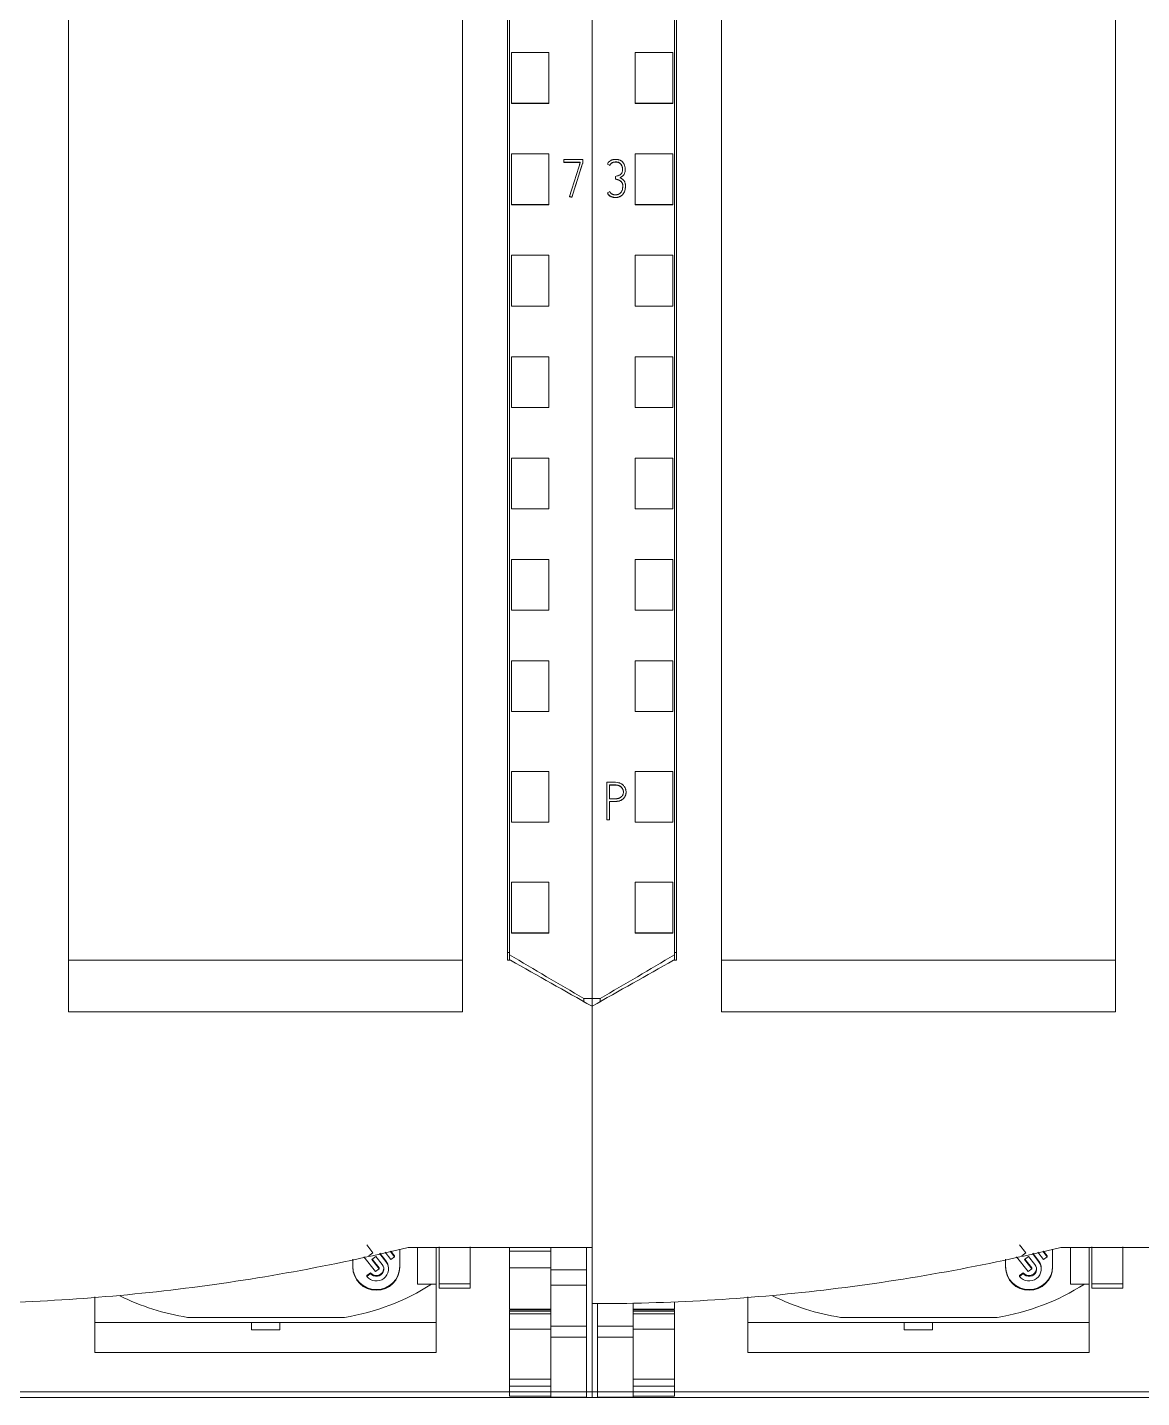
# Model space of a CAD drawing. Header units: millimetres. Extents: x 4137 to 6698, y 1400 to 3585.
# Drawn here: x 5359.7 to 5419.1, y 2940.8 to 3013.8 of the extents above; entities that cross this region are included whole.
import ezdxf

# ---------------------------------------------------------------- set-up
doc = ezdxf.new("R2010")
doc.units = ezdxf.units.MM
doc.layers.add('000-PI-Oprema', color=30, linetype='Continuous', lineweight=5)
doc.layers.add('004-PI-DIN Šina', color=3, linetype='Continuous')

msp = doc.modelspace()

# ---------------------------------------------------------------- linework, layer by layer
at = {"layer": '000-PI-Oprema', "color": 0, "linetype": 'ByBlock', "lineweight": 0}
for p, q in [((5389.848, 3075.465), (5389.848, 2962.047)), ((5389.848, 3075.465), (5389.848, 2962.047)), ((5385.448, 2964.37), (5385.448, 3073.185)), ((5394.248, 3073.185), (5394.248, 2964.37)), ((5385.548, 3009.751), (5385.548, 3012.452)), ((5385.548, 3012.452), (5387.548, 3012.452)), ((5387.548, 3009.751), (5387.548, 3012.452)), ((5392.148, 3009.751), (5392.148, 3012.452)), ((5394.148, 3012.452), (5392.148, 3012.452)), ((5394.148, 3009.751), (5394.148, 3012.452)), ((5385.548, 3009.751), (5387.548, 3009.751)), ((5385.548, 3009.734), (5385.548, 3009.751)), ((5385.548, 3009.734), (5387.548, 3009.734)), ((5387.548, 3009.734), (5387.548, 3009.751)), ((5392.148, 3009.734), (5392.148, 3009.751)), ((5394.148, 3009.751), (5392.148, 3009.751)), ((5394.148, 3009.734), (5392.148, 3009.734)), ((5394.148, 3009.734), (5394.148, 3009.751)), ((5385.548, 3004.349), (5385.548, 3007.05)), ((5385.548, 3007.05), (5387.548, 3007.05)), ((5387.548, 3004.349), (5387.548, 3007.05)), ((5392.148, 3004.349), (5392.148, 3007.05)), ((5394.148, 3007.05), (5392.148, 3007.05)), ((5394.148, 3004.349), (5394.148, 3007.05)), ((5388.351, 3006.607), (5388.351, 3006.748)), ((5388.351, 3006.748), (5389.35, 3006.748)), ((5388.351, 3006.607), (5388.351, 3006.6)), ((5389.211, 3006.607), (5388.351, 3006.607)), ((5388.351, 3006.6), (5389.211, 3006.6)), ((5389.211, 3006.568), (5389.211, 3006.607)), ((5389.35, 3006.748), (5389.35, 3006.546)), ((5389.35, 3006.546), (5389.35, 3006.539)), ((5391.615, 3006.194), (5391.615, 3006.2)), ((5391.094, 3005.847), (5391.094, 3005.841)), ((5391.102, 3005.709), (5391.102, 3005.703)), ((5391.632, 3005.341), (5391.632, 3005.347)), ((5388.648, 3004.783), (5388.648, 3004.777)), ((5388.781, 3004.739), (5388.781, 3004.733)), ((5385.548, 3004.334), (5385.548, 3004.349)), ((5385.548, 3004.349), (5387.548, 3004.349)), ((5385.548, 3004.334), (5387.548, 3004.334)), ((5387.548, 3004.334), (5387.548, 3004.349)), ((5392.148, 3004.334), (5392.148, 3004.349)), ((5394.148, 3004.349), (5392.148, 3004.349)), ((5394.148, 3004.334), (5392.148, 3004.334)), ((5394.148, 3004.334), (5394.148, 3004.349)), ((5385.548, 2998.947), (5385.548, 3001.649)), ((5385.548, 3001.649), (5387.548, 3001.649)), ((5387.548, 2998.947), (5387.548, 3001.649)), ((5392.148, 2998.947), (5392.148, 3001.649)), ((5394.148, 3001.649), (5392.148, 3001.649)), ((5394.148, 2998.947), (5394.148, 3001.649)), ((5385.548, 2998.934), (5385.548, 2998.947)), ((5385.548, 2998.947), (5387.548, 2998.947)), ((5385.548, 2998.934), (5387.548, 2998.934)), ((5387.548, 2998.934), (5387.548, 2998.947)), ((5392.148, 2998.934), (5392.148, 2998.947)), ((5394.148, 2998.947), (5392.148, 2998.947)), ((5394.148, 2998.934), (5392.148, 2998.934)), ((5394.148, 2998.934), (5394.148, 2998.947)), ((5385.548, 2993.546), (5385.548, 2996.247)), ((5385.548, 2996.247), (5387.548, 2996.247)), ((5387.548, 2993.546), (5387.548, 2996.247)), ((5392.148, 2993.546), (5392.148, 2996.247)), ((5394.148, 2996.247), (5392.148, 2996.247)), ((5394.148, 2993.546), (5394.148, 2996.247)), ((5385.548, 2993.534), (5385.548, 2993.546)), ((5385.548, 2993.546), (5387.548, 2993.546)), ((5385.548, 2993.534), (5387.548, 2993.534)), ((5387.548, 2993.534), (5387.548, 2993.546)), ((5392.148, 2993.534), (5392.148, 2993.546)), ((5394.148, 2993.546), (5392.148, 2993.546)), ((5394.148, 2993.534), (5392.148, 2993.534)), ((5394.148, 2993.534), (5394.148, 2993.546)), ((5385.548, 2988.144), (5385.548, 2990.845)), ((5385.548, 2990.845), (5387.548, 2990.845)), ((5387.548, 2988.144), (5387.548, 2990.845)), ((5392.148, 2988.144), (5392.148, 2990.845)), ((5394.148, 2990.845), (5392.148, 2990.845)), ((5394.148, 2988.144), (5394.148, 2990.845)), ((5385.548, 2988.135), (5385.548, 2988.144)), ((5385.548, 2988.144), (5387.548, 2988.144)), ((5385.548, 2988.135), (5387.548, 2988.135)), ((5387.548, 2988.135), (5387.548, 2988.144)), ((5392.148, 2988.135), (5392.148, 2988.144)), ((5394.148, 2988.144), (5392.148, 2988.144)), ((5394.148, 2988.135), (5392.148, 2988.135)), ((5394.148, 2988.135), (5394.148, 2988.144)), ((5385.548, 2982.743), (5385.548, 2985.444)), ((5385.548, 2985.444), (5387.548, 2985.444)), ((5387.548, 2982.743), (5387.548, 2985.444)), ((5392.148, 2982.743), (5392.148, 2985.444)), ((5394.148, 2985.444), (5392.148, 2985.444)), ((5394.148, 2982.743), (5394.148, 2985.444)), ((5385.548, 2982.735), (5385.548, 2982.743)), ((5385.548, 2982.743), (5387.548, 2982.743)), ((5385.548, 2982.735), (5387.548, 2982.735)), ((5387.548, 2982.735), (5387.548, 2982.743)), ((5392.148, 2982.735), (5392.148, 2982.743)), ((5394.148, 2982.743), (5392.148, 2982.743)), ((5394.148, 2982.735), (5392.148, 2982.735)), ((5394.148, 2982.735), (5394.148, 2982.743)), ((5385.548, 2977.341), (5385.548, 2980.042)), ((5385.548, 2980.042), (5387.548, 2980.042)), ((5387.548, 2977.341), (5387.548, 2980.042)), ((5392.148, 2977.341), (5392.148, 2980.042)), ((5394.148, 2980.042), (5392.148, 2980.042)), ((5394.148, 2977.341), (5394.148, 2980.042)), ((5385.548, 2977.341), (5387.548, 2977.341)), ((5385.548, 2977.335), (5385.548, 2977.341)), ((5385.548, 2977.335), (5387.548, 2977.335)), ((5387.548, 2977.335), (5387.548, 2977.341)), ((5394.148, 2977.341), (5392.148, 2977.341)), ((5392.148, 2977.335), (5392.148, 2977.341)), ((5394.148, 2977.335), (5392.148, 2977.335)), ((5394.148, 2977.335), (5394.148, 2977.341)), ((5385.548, 2971.439), (5385.548, 2974.14)), ((5385.548, 2974.14), (5387.548, 2974.14)), ((5387.548, 2971.439), (5387.548, 2974.14)), ((5392.148, 2971.439), (5392.148, 2974.14)), ((5394.148, 2974.14), (5392.148, 2974.14)), ((5394.148, 2971.439), (5394.148, 2974.14)), ((5390.637, 2973.566), (5390.637, 2971.565)), ((5390.779, 2972.689), (5390.779, 2973.425)), ((5390.779, 2971.565), (5390.779, 2972.547)), ((5391.664, 2973.038), (5391.664, 2973.044)), ((5385.548, 2971.439), (5387.548, 2971.439)), ((5385.548, 2971.435), (5385.548, 2971.439)), ((5385.548, 2971.435), (5387.548, 2971.435)), ((5387.548, 2971.435), (5387.548, 2971.439)), ((5390.637, 2971.565), (5390.779, 2971.565)), ((5392.148, 2971.435), (5392.148, 2971.439)), ((5394.148, 2971.439), (5392.148, 2971.439)), ((5394.148, 2971.435), (5392.148, 2971.435)), ((5394.148, 2971.435), (5394.148, 2971.439)), ((5385.548, 2965.538), (5385.548, 2968.238)), ((5385.548, 2968.238), (5387.548, 2968.238)), ((5387.548, 2965.538), (5387.548, 2968.238)), ((5392.148, 2965.538), (5392.148, 2968.238)), ((5394.148, 2968.238), (5392.148, 2968.238)), ((5394.148, 2965.538), (5394.148, 2968.238)), ((5385.548, 2965.538), (5387.548, 2965.538)), ((5385.548, 2965.535), (5385.548, 2965.538)), ((5385.548, 2965.535), (5387.548, 2965.535)), ((5387.548, 2965.535), (5387.548, 2965.538)), ((5392.148, 2965.535), (5392.148, 2965.538)), ((5394.148, 2965.538), (5392.148, 2965.538)), ((5394.148, 2965.535), (5392.148, 2965.535)), ((5394.148, 2965.535), (5394.148, 2965.538)), ((5385.348, 2964.499), (5385.448, 2964.499)), ((5394.348, 2964.499), (5394.248, 2964.499)), ((5382.948, 2964.081), (5361.948, 2964.081)), ((5385.348, 2964.084), (5385.498, 2964.084)), ((5385.448, 2964.084), (5385.448, 2964.37)), ((5394.198, 2964.084), (5394.348, 2964.084)), ((5394.248, 2964.37), (5394.248, 2964.084)), ((5417.748, 2964.081), (5396.748, 2964.081)), ((5389.408, 2962.047), (5389.408, 2961.844)), ((5389.848, 2962.047), (5389.408, 2962.047)), ((5389.848, 2962.047), (5389.848, 2961.671)), ((5389.848, 2962.047), (5389.848, 2961.677)), ((5390.288, 2962.047), (5389.848, 2962.047)), ((5390.288, 2961.844), (5390.288, 2962.047)), ((5382.948, 2961.334), (5361.948, 2961.334)), ((5417.748, 2961.334), (5396.748, 2961.334)), ((5377.836, 2948.925), (5378.172, 2948.499)), ((5378.172, 2948.499), (5377.956, 2948.331)), ((5378.859, 2948.03), (5378.523, 2948.456)), ((5378.859, 2948.069), (5378.542, 2948.471)), ((5378.818, 2948.524), (5379.124, 2948.135)), ((5379.321, 2948.288), (5379.089, 2948.581)), ((5379.321, 2948.327), (5379.116, 2948.587)), ((5379.598, 2947.734), (5379.598, 2948.689)), ((5380.048, 2948.785), (5389.848, 2948.785)), ((5380.548, 2948.785), (5380.548, 2946.825)), ((5381.548, 2946.825), (5381.548, 2948.785)), ((5385.448, 2948.585), (5385.448, 2948.785)), ((5385.448, 2947.686), (5385.448, 2948.585)), ((5385.448, 2948.585), (5387.648, 2948.585)), ((5387.648, 2947.583), (5387.648, 2948.785)), ((5389.548, 2947.583), (5389.548, 2948.785)), ((5389.848, 2948.704), (5389.848, 2940.785)), ((5412.636, 2948.925), (5412.972, 2948.499)), ((5412.972, 2948.499), (5412.756, 2948.331)), ((5413.659, 2948.03), (5413.323, 2948.456)), ((5413.659, 2948.069), (5413.342, 2948.471)), ((5413.618, 2948.524), (5413.924, 2948.135)), ((5414.121, 2948.288), (5413.889, 2948.581)), ((5414.121, 2948.327), (5413.916, 2948.587)), ((5414.398, 2947.734), (5414.398, 2948.689)), ((5414.848, 2948.785), (5424.648, 2948.785)), ((5415.348, 2948.785), (5415.348, 2946.825)), ((5416.348, 2946.825), (5416.348, 2948.785)), ((5377.098, 2948.159), (5377.098, 2947.734)), ((5377.678, 2948.282), (5378.298, 2947.495)), ((5378.11, 2948.136), (5378.326, 2948.303)), ((5378.495, 2947.648), (5378.11, 2948.136)), ((5378.495, 2947.687), (5378.129, 2948.151)), ((5378.298, 2947.495), (5378.495, 2947.648)), ((5378.326, 2948.303), (5378.662, 2947.877)), ((5378.495, 2947.687), (5378.495, 2947.648)), ((5378.859, 2948.069), (5378.859, 2948.03)), ((5378.997, 2947.634), (5378.997, 2947.673)), ((5379.124, 2948.135), (5379.321, 2948.288)), ((5379.321, 2948.327), (5379.321, 2948.288)), ((5385.448, 2945.486), (5385.448, 2947.686)), ((5385.448, 2947.686), (5387.648, 2947.686)), ((5411.898, 2948.159), (5411.898, 2947.734)), ((5412.478, 2948.282), (5413.098, 2947.495)), ((5412.91, 2948.136), (5413.126, 2948.303)), ((5413.295, 2947.648), (5412.91, 2948.136)), ((5413.295, 2947.687), (5412.929, 2948.151)), ((5413.098, 2947.495), (5413.295, 2947.648)), ((5413.126, 2948.303), (5413.462, 2947.877)), ((5413.295, 2947.687), (5413.295, 2947.648)), ((5413.659, 2948.069), (5413.659, 2948.03)), ((5413.797, 2947.634), (5413.797, 2947.673)), ((5413.924, 2948.135), (5414.121, 2948.288)), ((5414.121, 2948.327), (5414.121, 2948.288)), ((5378.033, 2947.429), (5377.836, 2947.277)), ((5378.033, 2947.39), (5377.836, 2947.237)), ((5377.836, 2947.277), (5377.836, 2947.237)), ((5378.033, 2947.429), (5378.033, 2947.39)), ((5387.648, 2946.767), (5387.648, 2947.583)), ((5387.648, 2947.583), (5389.548, 2947.583)), ((5389.548, 2946.767), (5389.548, 2947.583)), ((5412.833, 2947.429), (5412.636, 2947.277)), ((5412.833, 2947.39), (5412.636, 2947.237)), ((5412.636, 2947.277), (5412.636, 2947.237)), ((5412.833, 2947.429), (5412.833, 2947.39)), ((5380.548, 2946.825), (5380.548, 2946.824)), ((5380.548, 2946.825), (5381.548, 2946.825)), ((5380.548, 2946.824), (5381.296, 2946.824)), ((5381.296, 2946.824), (5381.548, 2946.824)), ((5381.548, 2946.824), (5381.548, 2946.825)), ((5381.548, 2944.785), (5381.548, 2946.824)), ((5381.698, 2946.618), (5381.698, 2946.835)), ((5381.698, 2946.835), (5383.348, 2946.835)), ((5381.698, 2946.618), (5383.348, 2946.618)), ((5383.348, 2946.618), (5383.348, 2946.835)), ((5387.648, 2946.767), (5387.648, 2944.58)), ((5387.648, 2946.767), (5389.548, 2946.767)), ((5389.548, 2946.767), (5389.548, 2944.58)), ((5415.348, 2946.825), (5415.348, 2946.824)), ((5415.348, 2946.825), (5416.348, 2946.825)), ((5415.348, 2946.824), (5416.096, 2946.824)), ((5416.096, 2946.824), (5416.348, 2946.824)), ((5416.348, 2946.824), (5416.348, 2946.825)), ((5416.348, 2944.785), (5416.348, 2946.824)), ((5416.498, 2946.618), (5416.498, 2946.835)), ((5416.498, 2946.835), (5418.148, 2946.835)), ((5416.498, 2946.618), (5418.148, 2946.618)), ((5418.148, 2946.618), (5418.148, 2946.835)), ((5363.348, 2944.785), (5363.348, 2946.149)), ((5385.448, 2945.486), (5387.648, 2945.486)), ((5385.448, 2945.449), (5385.448, 2945.456)), ((5387.648, 2945.456), (5385.448, 2945.456)), ((5385.448, 2945.385), (5385.448, 2945.449)), ((5385.448, 2945.449), (5387.648, 2945.449)), ((5390.149, 2945.785), (5389.848, 2945.785)), ((5389.848, 2945.703), (5389.848, 2940.785)), ((5390.148, 2945.773), (5390.148, 2944.58)), ((5392.048, 2945.834), (5392.048, 2944.58)), ((5392.048, 2945.486), (5394.248, 2945.486)), ((5394.248, 2945.456), (5392.048, 2945.456)), ((5394.248, 2945.449), (5392.048, 2945.449)), ((5394.248, 2945.486), (5394.248, 2945.851)), ((5394.248, 2945.449), (5394.248, 2945.456)), ((5394.248, 2945.385), (5394.248, 2945.449)), ((5398.148, 2944.785), (5398.148, 2946.149)), ((5363.348, 2943.185), (5363.348, 2944.785)), ((5363.348, 2944.785), (5381.548, 2944.785)), ((5368.292, 2945.052), (5376.647, 2945.052)), ((5371.698, 2944.785), (5371.698, 2944.381)), ((5373.198, 2944.785), (5373.198, 2944.381)), ((5381.548, 2943.185), (5381.548, 2944.785)), ((5385.448, 2945.385), (5385.448, 2945.248)), ((5385.448, 2945.385), (5387.648, 2945.385)), ((5385.448, 2945.248), (5385.448, 2944.423)), ((5385.448, 2945.248), (5387.648, 2945.248)), ((5394.248, 2945.385), (5392.048, 2945.385)), ((5394.248, 2945.248), (5392.048, 2945.248)), ((5394.248, 2945.385), (5394.248, 2945.248)), ((5394.248, 2945.248), (5394.248, 2944.423)), ((5398.148, 2943.185), (5398.148, 2944.785)), ((5398.148, 2944.785), (5416.348, 2944.785)), ((5403.092, 2945.052), (5411.447, 2945.052)), ((5406.498, 2944.785), (5406.498, 2944.381)), ((5407.998, 2944.785), (5407.998, 2944.381)), ((5416.348, 2943.185), (5416.348, 2944.785)), ((5371.698, 2944.381), (5373.198, 2944.381)), ((5385.448, 2944.423), (5385.448, 2941.758)), ((5385.448, 2944.423), (5387.648, 2944.423)), ((5387.648, 2943.993), (5387.648, 2944.58)), ((5387.648, 2944.58), (5389.548, 2944.58)), ((5387.648, 2943.993), (5389.548, 2943.993)), ((5389.548, 2943.993), (5389.548, 2944.58)), ((5390.148, 2943.993), (5390.148, 2944.58)), ((5392.048, 2944.58), (5390.148, 2944.58)), ((5392.048, 2943.993), (5390.148, 2943.993)), ((5392.048, 2943.993), (5392.048, 2944.58)), ((5394.248, 2944.423), (5392.048, 2944.423)), ((5394.248, 2944.423), (5394.248, 2941.758)), ((5406.498, 2944.381), (5407.998, 2944.381)), ((5363.348, 2943.185), (5381.548, 2943.185)), ((5398.148, 2943.185), (5416.348, 2943.185)), ((5385.448, 2941.758), (5385.448, 2941.391)), ((5385.448, 2941.758), (5387.648, 2941.758)), ((5385.448, 2941.391), (5385.448, 2940.861)), ((5385.448, 2941.391), (5387.648, 2941.391)), ((5387.648, 2941.391), (5387.648, 2940.861)), ((5394.248, 2941.758), (5392.048, 2941.758)), ((5392.048, 2941.391), (5392.048, 2940.861)), ((5394.248, 2941.391), (5392.048, 2941.391)), ((5394.248, 2941.758), (5394.248, 2941.391)), ((5394.248, 2941.391), (5394.248, 2940.861)), ((5388.248, 2940.785), (5356.989, 2940.785)), ((5385.448, 2940.86), (5385.448, 2940.861)), ((5385.448, 2940.861), (5387.648, 2940.861)), ((5385.448, 2940.86), (5387.648, 2940.86)), ((5387.648, 2940.797), (5389.548, 2940.797)), ((5387.648, 2940.796), (5389.548, 2940.796)), ((5389.848, 2940.785), (5388.248, 2940.785)), ((5391.789, 2940.785), (5389.848, 2940.785)), ((5392.048, 2940.797), (5390.148, 2940.797)), ((5390.148, 2940.796), (5392.048, 2940.796)), ((5423.048, 2940.785), (5391.789, 2940.785)), ((5394.248, 2940.861), (5392.048, 2940.861)), ((5392.048, 2940.86), (5394.248, 2940.86)), ((5394.248, 2940.86), (5394.248, 2940.861))]:
    msp.add_line(p, q, dxfattribs=at)
at = {"layer": '000-PI-Oprema', "color": 0, "linetype": 'ByBlock', "lineweight": 0, "ltscale": 0.25}
for p, q in [((5390.669, 3006.512), (5390.797, 3006.442)), ((5390.669, 3004.986), (5390.797, 3005.044))]:
    msp.add_line(p, q, dxfattribs=at)
at = {"layer": '000-PI-Oprema', "color": 7, "linetype": 'Continuous', "lineweight": 13}
for centre, major_axis, ratio, start_param, end_param in [((5392.883, 2955.573), (314.603, 1002.18), 0.017762, 1.525489, 1.527294), ((5392.881, 2955.637), (314.393, 1001.508), 0.017752, 1.525522, 1.527328)]:
    msp.add_ellipse(centre, major_axis=major_axis, ratio=ratio, start_param=start_param, end_param=end_param, dxfattribs=at)
at = {"layer": '000-PI-Oprema', "color": 0, "linetype": 'ByBlock', "lineweight": 0}
for centre, major_axis, start_param, end_param in [((5378.348, 2947.773), (1.25, 0), 3.141593, 6.283185), ((5378.348, 2947.734), (1.25, 0), 3.141593, 6.283185), ((5378.348, 2947.634), (0.649, 0), 3.804818, 6.94641), ((5378.348, 2947.634), (-0.399, 0), 0.663225, 3.804818), ((5378.348, 2947.673), (-0.399, 0), 0.663225, 3.092069), ((5378.348, 2947.673), (0.649, 0), 6.283142, 6.94641), ((5413.148, 2947.773), (1.25, 0), 3.141593, 6.283185), ((5413.148, 2947.734), (1.25, 0), 3.141593, 6.283185), ((5413.148, 2947.634), (0.649, 0), 3.804818, 6.94641), ((5413.148, 2947.634), (-0.399, 0), 0.663225, 3.804818), ((5413.148, 2947.673), (-0.399, 0), 0.663225, 3.092069), ((5413.148, 2947.673), (0.649, 0), 6.283142, 6.94641), ((5370.114, 2956.789), (11.977, 0), 4.241192, 4.559632), ((5374.71, 2956.929), (12.135, 0), 4.872685, 5.28613), ((5404.914, 2956.789), (11.977, 0), 4.241192, 4.559632), ((5409.51, 2956.929), (12.135, 0), 4.872685, 5.28613)]:
    msp.add_ellipse(centre, major_axis=major_axis, ratio=0.991445, start_param=start_param, end_param=end_param, dxfattribs=at)
for points, knots in [([(5385.348, 2964.084), (5385.348, 2967.425), (5385.348, 2975.39), (5385.348, 2988.029), (5385.348, 3003.516), (5385.348, 3017.81), (5385.348, 3032.02), (5385.348, 3046.587), (5385.348, 3060.757), (5385.348, 3070.326), (5385.348, 3073.37)], [0, 0, 0, 0, 0.091483, 0.21812, 0.346206, 0.515858, 0.610111, 0.736264, 0.916066, 1, 1, 1, 1]), ([(5394.348, 3073.37), (5394.348, 3070.326), (5394.348, 3060.757), (5394.348, 3046.587), (5394.348, 3032.02), (5394.348, 3017.81), (5394.348, 3003.516), (5394.348, 2988.029), (5394.348, 2975.39), (5394.348, 2967.425), (5394.348, 2964.084)], [0, 0, 0, 0, 0.083934, 0.263736, 0.389889, 0.484142, 0.653794, 0.78188, 0.908517, 1, 1, 1, 1]), ([(5361.948, 3070.305), (5361.948, 3068.282), (5361.948, 3059.733), (5361.948, 3046.587), (5361.948, 3032.02), (5361.948, 3017.81), (5361.948, 3003.516), (5361.948, 2988.029), (5361.948, 2975.271), (5361.948, 2966.39), (5361.948, 2962.132), (5361.948, 2961.334)], [0, 0, 0, 0, 0.055935, 0.236292, 0.362833, 0.457376, 0.627551, 0.756032, 0.883059, 0.978086, 1, 1, 1, 1]), ([(5382.948, 3070.305), (5382.948, 3068.282), (5382.948, 3059.733), (5382.948, 3046.587), (5382.948, 3032.02), (5382.948, 3017.81), (5382.948, 3003.516), (5382.948, 2988.029), (5382.948, 2975.271), (5382.948, 2966.39), (5382.948, 2962.132), (5382.948, 2961.334)], [0, 0, 0, 0, 0.055935, 0.236292, 0.362833, 0.457376, 0.627551, 0.756032, 0.883059, 0.978086, 1, 1, 1, 1]), ([(5396.748, 3070.305), (5396.748, 3068.282), (5396.748, 3059.733), (5396.748, 3046.587), (5396.748, 3032.02), (5396.748, 3017.81), (5396.748, 3003.516), (5396.748, 2988.029), (5396.748, 2975.271), (5396.748, 2966.39), (5396.748, 2962.132), (5396.748, 2961.334)], [0, 0, 0, 0, 0.055935, 0.236292, 0.362833, 0.457376, 0.627551, 0.756032, 0.883059, 0.978086, 1, 1, 1, 1]), ([(5417.748, 3070.305), (5417.748, 3068.282), (5417.748, 3059.733), (5417.748, 3046.587), (5417.748, 3032.02), (5417.748, 3017.81), (5417.748, 3003.516), (5417.748, 2988.029), (5417.748, 2975.271), (5417.748, 2966.39), (5417.748, 2962.132), (5417.748, 2961.334)], [0, 0, 0, 0, 0.055935, 0.236292, 0.362833, 0.457376, 0.627551, 0.756032, 0.883059, 0.978086, 1, 1, 1, 1]), ([(5390.669, 3006.512), (5390.678, 3006.531), (5390.697, 3006.566), (5390.722, 3006.598), (5390.742, 3006.621), (5390.749, 3006.628), (5390.764, 3006.642), (5390.772, 3006.649), (5390.795, 3006.668), (5390.811, 3006.68), (5390.837, 3006.696), (5390.846, 3006.701), (5390.864, 3006.71), (5390.873, 3006.714), (5390.901, 3006.727), (5390.92, 3006.734), (5390.949, 3006.742), (5390.959, 3006.745), (5390.978, 3006.749), (5390.988, 3006.751), (5391.018, 3006.756), (5391.058, 3006.761), (5391.098, 3006.762), (5391.139, 3006.761), (5391.159, 3006.761), (5391.199, 3006.757), (5391.219, 3006.754), (5391.259, 3006.746), (5391.278, 3006.742), (5391.317, 3006.729), (5391.335, 3006.722), (5391.363, 3006.709), (5391.372, 3006.704), (5391.39, 3006.694), (5391.398, 3006.689), (5391.423, 3006.672), (5391.439, 3006.66), (5391.461, 3006.64), (5391.468, 3006.633), (5391.482, 3006.618), (5391.489, 3006.61), (5391.508, 3006.587), (5391.52, 3006.57), (5391.541, 3006.536), (5391.55, 3006.518), (5391.575, 3006.463), (5391.587, 3006.424), (5391.6, 3006.366), (5391.604, 3006.346), (5391.61, 3006.306), (5391.612, 3006.286), (5391.614, 3006.246), (5391.615, 3006.226), (5391.615, 3006.186), (5391.615, 3006.166), (5391.612, 3006.125), (5391.61, 3006.105), (5391.602, 3006.065), (5391.596, 3006.046), (5391.581, 3006.009), (5391.573, 3005.991), (5391.557, 3005.964), (5391.552, 3005.956), (5391.54, 3005.939), (5391.534, 3005.931), (5391.514, 3005.908), (5391.5, 3005.894), (5391.478, 3005.874), (5391.47, 3005.867), (5391.454, 3005.855), (5391.445, 3005.849), (5391.42, 3005.833), (5391.403, 3005.822), (5391.368, 3005.802), (5391.35, 3005.793), (5391.332, 3005.784)], [0, 0, 0, 0, 0.03125, 0.0625, 0.0625, 0.078125, 0.078125, 0.09375, 0.09375, 0.125, 0.125, 0.140625, 0.140625, 0.15625, 0.15625, 0.1875, 0.1875, 0.203125, 0.203125, 0.21875, 0.21875, 0.25, 0.28125, 0.28125, 0.3125, 0.3125, 0.34375, 0.34375, 0.375, 0.375, 0.40625, 0.40625, 0.421875, 0.421875, 0.4375, 0.4375, 0.46875, 0.46875, 0.484375, 0.484375, 0.5, 0.5, 0.53125, 0.53125, 0.5625, 0.5625, 0.625, 0.625, 0.65625, 0.65625, 0.6875, 0.6875, 0.71875, 0.71875, 0.75, 0.75, 0.78125, 0.78125, 0.8125, 0.8125, 0.84375, 0.84375, 0.859375, 0.859375, 0.875, 0.875, 0.90625, 0.90625, 0.921875, 0.921875, 0.9375, 0.9375, 0.96875, 0.96875, 1, 1, 1, 1]), ([(5388.648, 3004.783), (5388.695, 3004.932), (5388.742, 3005.081), (5388.812, 3005.304), (5388.835, 3005.378), (5388.882, 3005.527), (5388.905, 3005.602), (5388.94, 3005.713), (5388.952, 3005.75), (5388.975, 3005.825), (5388.987, 3005.862), (5389.022, 3005.973), (5389.045, 3006.048), (5389.092, 3006.197), (5389.116, 3006.271), (5389.151, 3006.382), (5389.163, 3006.42), (5389.18, 3006.475), (5389.186, 3006.494), (5389.196, 3006.522), (5389.199, 3006.531), (5389.205, 3006.549), (5389.208, 3006.559), (5389.211, 3006.568)], [0, 0, 0, 0, 0.25, 0.25, 0.375, 0.375, 0.5, 0.5, 0.5625, 0.5625, 0.625, 0.625, 0.75, 0.75, 0.875, 0.875, 0.9375, 0.9375, 0.96875, 0.96875, 0.984375, 0.984375, 1, 1, 1, 1]), ([(5391.094, 3005.847), (5391.125, 3005.857), (5391.157, 3005.866), (5391.22, 3005.886), (5391.251, 3005.896), (5391.296, 3005.916), (5391.311, 3005.924), (5391.34, 3005.941), (5391.353, 3005.95), (5391.373, 3005.965), (5391.379, 3005.971), (5391.391, 3005.982), (5391.397, 3005.988), (5391.413, 3006.007), (5391.424, 3006.019), (5391.437, 3006.04), (5391.441, 3006.047), (5391.449, 3006.062), (5391.452, 3006.07), (5391.461, 3006.093), (5391.465, 3006.109), (5391.471, 3006.141), (5391.473, 3006.158), (5391.474, 3006.191), (5391.474, 3006.207), (5391.473, 3006.257), (5391.471, 3006.289), (5391.463, 3006.338), (5391.46, 3006.354), (5391.453, 3006.378), (5391.451, 3006.386), (5391.446, 3006.402), (5391.443, 3006.41), (5391.434, 3006.433), (5391.427, 3006.448), (5391.41, 3006.477), (5391.401, 3006.491), (5391.381, 3006.517), (5391.37, 3006.53), (5391.352, 3006.547), (5391.346, 3006.552), (5391.333, 3006.562), (5391.326, 3006.567), (5391.305, 3006.581), (5391.29, 3006.589), (5391.26, 3006.601), (5391.244, 3006.607), (5391.211, 3006.615), (5391.195, 3006.617), (5391.162, 3006.621), (5391.146, 3006.623), (5391.112, 3006.623), (5391.096, 3006.623), (5391.062, 3006.621), (5391.046, 3006.619), (5391.013, 3006.614), (5390.997, 3006.611), (5390.973, 3006.603), (5390.965, 3006.601), (5390.95, 3006.595), (5390.942, 3006.592), (5390.927, 3006.585), (5390.919, 3006.581), (5390.905, 3006.572), (5390.898, 3006.568), (5390.878, 3006.553), (5390.865, 3006.542), (5390.842, 3006.518), (5390.832, 3006.506), (5390.813, 3006.478), (5390.805, 3006.464), (5390.797, 3006.449)], [0, 0, 0, 0, 0.0625, 0.0625, 0.125, 0.125, 0.15625, 0.15625, 0.1875, 0.1875, 0.203125, 0.203125, 0.21875, 0.21875, 0.25, 0.25, 0.265625, 0.265625, 0.28125, 0.28125, 0.3125, 0.3125, 0.34375, 0.34375, 0.375, 0.375, 0.4375, 0.4375, 0.46875, 0.46875, 0.484375, 0.484375, 0.5, 0.5, 0.53125, 0.53125, 0.5625, 0.5625, 0.59375, 0.59375, 0.609375, 0.609375, 0.625, 0.625, 0.65625, 0.65625, 0.6875, 0.6875, 0.71875, 0.71875, 0.75, 0.75, 0.78125, 0.78125, 0.8125, 0.8125, 0.84375, 0.84375, 0.859375, 0.859375, 0.875, 0.875, 0.890625, 0.890625, 0.90625, 0.90625, 0.9375, 0.9375, 0.96875, 0.96875, 1, 1, 1, 1]), ([(5390.797, 3006.442), (5390.804, 3006.457), (5390.813, 3006.472), (5390.831, 3006.499), (5390.841, 3006.511), (5390.859, 3006.529), (5390.865, 3006.535), (5390.877, 3006.546), (5390.884, 3006.551), (5390.897, 3006.561), (5390.904, 3006.565), (5390.918, 3006.574), (5390.925, 3006.578), (5390.948, 3006.588), (5390.963, 3006.594), (5390.995, 3006.604), (5391.011, 3006.607), (5391.044, 3006.613), (5391.06, 3006.615), (5391.093, 3006.617), (5391.11, 3006.617), (5391.16, 3006.616), (5391.192, 3006.613), (5391.233, 3006.603), (5391.241, 3006.601), (5391.257, 3006.596), (5391.265, 3006.593), (5391.288, 3006.584), (5391.302, 3006.576), (5391.324, 3006.563), (5391.33, 3006.558), (5391.343, 3006.548), (5391.35, 3006.543), (5391.368, 3006.526), (5391.379, 3006.513), (5391.394, 3006.494), (5391.399, 3006.487), (5391.409, 3006.473), (5391.422, 3006.452), (5391.432, 3006.43), (5391.445, 3006.399), (5391.45, 3006.383), (5391.459, 3006.354), (5391.462, 3006.34), (5391.464, 3006.326)], [0, 0, 0, 0, 0.055989, 0.055989, 0.111979, 0.111979, 0.139974, 0.139974, 0.167968, 0.167968, 0.195963, 0.195963, 0.223958, 0.223958, 0.279947, 0.279947, 0.335937, 0.335937, 0.391926, 0.391926, 0.447916, 0.447916, 0.559895, 0.559895, 0.587889, 0.587889, 0.615884, 0.615884, 0.671874, 0.671874, 0.699868, 0.699868, 0.727863, 0.727863, 0.783853, 0.783853, 0.811847, 0.811847, 0.839842, 0.895832, 0.895832, 0.951821, 0.951821, 1, 1, 1, 1]), ([(5391.61, 3006.104), (5391.611, 3006.115), (5391.613, 3006.126), (5391.615, 3006.156), (5391.615, 3006.175), (5391.615, 3006.193)], [0, 0, 0, 0, 0.372922, 0.372922, 1, 1, 1, 1]), ([(5391.332, 3005.784), (5391.351, 3005.774), (5391.37, 3005.764), (5391.406, 3005.743), (5391.424, 3005.732), (5391.459, 3005.709), (5391.476, 3005.697), (5391.501, 3005.677), (5391.509, 3005.669), (5391.524, 3005.655), (5391.531, 3005.647), (5391.551, 3005.623), (5391.564, 3005.606), (5391.58, 3005.579), (5391.585, 3005.569), (5391.594, 3005.55), (5391.598, 3005.541), (5391.61, 3005.511), (5391.616, 3005.491), (5391.623, 3005.46), (5391.625, 3005.45), (5391.628, 3005.429), (5391.629, 3005.418), (5391.632, 3005.387), (5391.632, 3005.366), (5391.632, 3005.324), (5391.631, 3005.303), (5391.629, 3005.261), (5391.627, 3005.24), (5391.621, 3005.199), (5391.618, 3005.178), (5391.605, 3005.116), (5391.594, 3005.076), (5391.574, 3005.028), (5391.57, 3005.018), (5391.561, 3004.999), (5391.556, 3004.99), (5391.541, 3004.962), (5391.53, 3004.944), (5391.505, 3004.91), (5391.492, 3004.894), (5391.47, 3004.871), (5391.462, 3004.863), (5391.447, 3004.849), (5391.438, 3004.842), (5391.413, 3004.823), (5391.396, 3004.811), (5391.369, 3004.796), (5391.359, 3004.791), (5391.34, 3004.782), (5391.33, 3004.778), (5391.281, 3004.758), (5391.24, 3004.748), (5391.178, 3004.738), (5391.157, 3004.736), (5391.114, 3004.734), (5391.093, 3004.733), (5391.051, 3004.734), (5391.03, 3004.735), (5390.999, 3004.739), (5390.988, 3004.74), (5390.967, 3004.744), (5390.957, 3004.746), (5390.926, 3004.753), (5390.906, 3004.76), (5390.876, 3004.771), (5390.867, 3004.776), (5390.848, 3004.785), (5390.838, 3004.79), (5390.811, 3004.806), (5390.793, 3004.818), (5390.769, 3004.838), (5390.761, 3004.845), (5390.747, 3004.861), (5390.74, 3004.869), (5390.72, 3004.894), (5390.709, 3004.911), (5390.688, 3004.948), (5390.678, 3004.966), (5390.669, 3004.986)], [0, 0, 0, 0, 0.03125, 0.03125, 0.0625, 0.0625, 0.09375, 0.09375, 0.109375, 0.109375, 0.125, 0.125, 0.15625, 0.15625, 0.171875, 0.171875, 0.1875, 0.1875, 0.21875, 0.21875, 0.234375, 0.234375, 0.25, 0.25, 0.28125, 0.28125, 0.3125, 0.3125, 0.34375, 0.34375, 0.375, 0.375, 0.4375, 0.4375, 0.453125, 0.453125, 0.46875, 0.46875, 0.5, 0.5, 0.53125, 0.53125, 0.546875, 0.546875, 0.5625, 0.5625, 0.59375, 0.59375, 0.609375, 0.609375, 0.625, 0.625, 0.6875, 0.6875, 0.71875, 0.71875, 0.75, 0.75, 0.78125, 0.78125, 0.796875, 0.796875, 0.8125, 0.8125, 0.84375, 0.84375, 0.859375, 0.859375, 0.875, 0.875, 0.90625, 0.90625, 0.921875, 0.921875, 0.9375, 0.9375, 0.96875, 0.96875, 1, 1, 1, 1]), ([(5390.797, 3005.044), (5390.804, 3005.028), (5390.812, 3005.013), (5390.83, 3004.983), (5390.84, 3004.97), (5390.858, 3004.95), (5390.864, 3004.944), (5390.878, 3004.933), (5390.884, 3004.928), (5390.899, 3004.918), (5390.906, 3004.914), (5390.922, 3004.905), (5390.93, 3004.902), (5390.954, 3004.892), (5390.97, 3004.888), (5391.004, 3004.881), (5391.022, 3004.878), (5391.056, 3004.875), (5391.073, 3004.875), (5391.108, 3004.875), (5391.125, 3004.876), (5391.159, 3004.878), (5391.176, 3004.881), (5391.202, 3004.886), (5391.21, 3004.887), (5391.227, 3004.892), (5391.236, 3004.894), (5391.26, 3004.902), (5391.276, 3004.908), (5391.3, 3004.92), (5391.307, 3004.924), (5391.322, 3004.933), (5391.33, 3004.938), (5391.35, 3004.953), (5391.363, 3004.964), (5391.387, 3004.989), (5391.398, 3005.003), (5391.418, 3005.032), (5391.426, 3005.047), (5391.441, 3005.078), (5391.448, 3005.094), (5391.465, 3005.144), (5391.472, 3005.177), (5391.481, 3005.228), (5391.484, 3005.245), (5391.487, 3005.28), (5391.489, 3005.297), (5391.491, 3005.331), (5391.491, 3005.349), (5391.49, 3005.374), (5391.49, 3005.383), (5391.489, 3005.4), (5391.488, 3005.409), (5391.484, 3005.435), (5391.48, 3005.452), (5391.471, 3005.476), (5391.468, 3005.484), (5391.461, 3005.5), (5391.457, 3005.507), (5391.443, 3005.53), (5391.433, 3005.544), (5391.411, 3005.57), (5391.399, 3005.583), (5391.373, 3005.605), (5391.359, 3005.616), (5391.33, 3005.634), (5391.315, 3005.643), (5391.284, 3005.658), (5391.268, 3005.665), (5391.236, 3005.676), (5391.219, 3005.681), (5391.17, 3005.695), (5391.136, 3005.703), (5391.102, 3005.709)], [0, 0, 0, 0, 0.03125, 0.03125, 0.0625, 0.0625, 0.078125, 0.078125, 0.09375, 0.09375, 0.109375, 0.109375, 0.125, 0.125, 0.15625, 0.15625, 0.1875, 0.1875, 0.21875, 0.21875, 0.25, 0.25, 0.28125, 0.28125, 0.296875, 0.296875, 0.3125, 0.3125, 0.34375, 0.34375, 0.359375, 0.359375, 0.375, 0.375, 0.40625, 0.40625, 0.4375, 0.4375, 0.46875, 0.46875, 0.5, 0.5, 0.5625, 0.5625, 0.59375, 0.59375, 0.625, 0.625, 0.65625, 0.65625, 0.671875, 0.671875, 0.6875, 0.6875, 0.71875, 0.71875, 0.734375, 0.734375, 0.75, 0.75, 0.78125, 0.78125, 0.8125, 0.8125, 0.84375, 0.84375, 0.875, 0.875, 0.90625, 0.90625, 0.9375, 0.9375, 1, 1, 1, 1]), ([(5391.102, 3005.703), (5391.136, 3005.697), (5391.17, 3005.689), (5391.219, 3005.675), (5391.235, 3005.67), (5391.268, 3005.658), (5391.284, 3005.652), (5391.307, 3005.64), (5391.315, 3005.636), (5391.33, 3005.628), (5391.337, 3005.623), (5391.359, 3005.609), (5391.373, 3005.599), (5391.393, 3005.582), (5391.399, 3005.576), (5391.411, 3005.564), (5391.417, 3005.557), (5391.433, 3005.537), (5391.443, 3005.523), (5391.457, 3005.501), (5391.461, 3005.493), (5391.464, 3005.485), (5391.465, 3005.485), (5391.465, 3005.484)], [0, 0, 0, 0, 0.234549, 0.234549, 0.351824, 0.351824, 0.469098, 0.469098, 0.527735, 0.527735, 0.586373, 0.586373, 0.703647, 0.703647, 0.762285, 0.762285, 0.820922, 0.820922, 0.938196, 0.938196, 0.996834, 0.996834, 1, 1, 1, 1]), ([(5390.669, 3004.98), (5390.678, 3004.96), (5390.688, 3004.941), (5390.709, 3004.905), (5390.72, 3004.887), (5390.74, 3004.862), (5390.747, 3004.854), (5390.761, 3004.839), (5390.769, 3004.832), (5390.793, 3004.812), (5390.81, 3004.8), (5390.838, 3004.784), (5390.847, 3004.779), (5390.866, 3004.77), (5390.876, 3004.765), (5390.905, 3004.754), (5390.925, 3004.747), (5390.966, 3004.737), (5390.987, 3004.734), (5391.029, 3004.729), (5391.05, 3004.728), (5391.091, 3004.727), (5391.112, 3004.727), (5391.154, 3004.73), (5391.175, 3004.732), (5391.207, 3004.736), (5391.217, 3004.738), (5391.238, 3004.742), (5391.248, 3004.745), (5391.278, 3004.752), (5391.298, 3004.759), (5391.328, 3004.77), (5391.337, 3004.774), (5391.357, 3004.783), (5391.366, 3004.788), (5391.394, 3004.804), (5391.411, 3004.815), (5391.444, 3004.841), (5391.46, 3004.854), (5391.489, 3004.885), (5391.503, 3004.901), (5391.528, 3004.935), (5391.539, 3004.952), (5391.555, 3004.98), (5391.56, 3004.989), (5391.569, 3005.008), (5391.573, 3005.018), (5391.593, 3005.067), (5391.605, 3005.107), (5391.617, 3005.168), (5391.621, 3005.189), (5391.626, 3005.231), (5391.628, 3005.252), (5391.63, 3005.276), (5391.63, 3005.279), (5391.63, 3005.282)], [0, 0, 0, 0, 0.045144, 0.045144, 0.090287, 0.090287, 0.112859, 0.112859, 0.135431, 0.135431, 0.180575, 0.180575, 0.203147, 0.203147, 0.225718, 0.225718, 0.270862, 0.270862, 0.316006, 0.316006, 0.361149, 0.361149, 0.406293, 0.406293, 0.451437, 0.451437, 0.474009, 0.474009, 0.49658, 0.49658, 0.541724, 0.541724, 0.564296, 0.564296, 0.586868, 0.586868, 0.632011, 0.632011, 0.677155, 0.677155, 0.722299, 0.722299, 0.767442, 0.767442, 0.790014, 0.790014, 0.812586, 0.812586, 0.902873, 0.902873, 0.948017, 0.948017, 0.993161, 0.993161, 1, 1, 1, 1]), ([(5390.779, 2972.547), (5390.831, 2972.547), (5390.882, 2972.548), (5390.985, 2972.547), (5391.037, 2972.546), (5391.115, 2972.548), (5391.14, 2972.549), (5391.179, 2972.552), (5391.192, 2972.554), (5391.218, 2972.557), (5391.23, 2972.559), (5391.269, 2972.566), (5391.294, 2972.572), (5391.343, 2972.588), (5391.367, 2972.598), (5391.402, 2972.615), (5391.413, 2972.621), (5391.436, 2972.634), (5391.447, 2972.641), (5391.478, 2972.663), (5391.498, 2972.68), (5391.526, 2972.707), (5391.535, 2972.716), (5391.553, 2972.735), (5391.561, 2972.745), (5391.584, 2972.776), (5391.598, 2972.798), (5391.616, 2972.832), (5391.622, 2972.844), (5391.632, 2972.868), (5391.636, 2972.88), (5391.648, 2972.917), (5391.654, 2972.942), (5391.66, 2972.981), (5391.662, 2972.994), (5391.663, 2973.019), (5391.664, 2973.033), (5391.664, 2973.071), (5391.662, 2973.097), (5391.656, 2973.135), (5391.653, 2973.148), (5391.648, 2973.174), (5391.644, 2973.186), (5391.633, 2973.223), (5391.623, 2973.247), (5391.606, 2973.282), (5391.6, 2973.294), (5391.587, 2973.316), (5391.58, 2973.327), (5391.558, 2973.359), (5391.526, 2973.399), (5391.487, 2973.434), (5391.456, 2973.458), (5391.446, 2973.465), (5391.424, 2973.479), (5391.413, 2973.486), (5391.379, 2973.505), (5391.356, 2973.515), (5391.319, 2973.529), (5391.307, 2973.533), (5391.282, 2973.54), (5391.269, 2973.543), (5391.206, 2973.558), (5391.155, 2973.563), (5391.078, 2973.567), (5391.052, 2973.568), (5391, 2973.568), (5390.948, 2973.568), (5390.896, 2973.567), (5390.845, 2973.566), (5390.767, 2973.566), (5390.689, 2973.566), (5390.637, 2973.566)], [0, 0, 0, 0, 0.0625, 0.0625, 0.125, 0.125, 0.15625, 0.15625, 0.171875, 0.171875, 0.1875, 0.1875, 0.21875, 0.21875, 0.25, 0.25, 0.265625, 0.265625, 0.28125, 0.28125, 0.3125, 0.3125, 0.328125, 0.328125, 0.34375, 0.34375, 0.375, 0.375, 0.390625, 0.390625, 0.40625, 0.40625, 0.4375, 0.4375, 0.453125, 0.453125, 0.46875, 0.46875, 0.5, 0.5, 0.515625, 0.515625, 0.53125, 0.53125, 0.5625, 0.5625, 0.578125, 0.578125, 0.59375, 0.59375, 0.625, 0.65625, 0.65625, 0.671875, 0.671875, 0.6875, 0.6875, 0.71875, 0.71875, 0.734375, 0.734375, 0.75, 0.75, 0.8125, 0.8125, 0.84375, 0.84375, 0.875, 0.90625, 0.90625, 0.9375, 1, 1, 1, 1]), ([(5390.779, 2973.425), (5390.818, 2973.425), (5390.856, 2973.424), (5390.915, 2973.424), (5390.934, 2973.425), (5390.973, 2973.425), (5391.031, 2973.427), (5391.089, 2973.428), (5391.167, 2973.422), (5391.205, 2973.416), (5391.253, 2973.401), (5391.262, 2973.398), (5391.281, 2973.391), (5391.29, 2973.388), (5391.317, 2973.375), (5391.335, 2973.366), (5391.36, 2973.35), (5391.368, 2973.344), (5391.384, 2973.332), (5391.392, 2973.326), (5391.414, 2973.306), (5391.428, 2973.292), (5391.447, 2973.269), (5391.453, 2973.261), (5391.464, 2973.245), (5391.469, 2973.236), (5391.484, 2973.21), (5391.493, 2973.192), (5391.503, 2973.165), (5391.506, 2973.155), (5391.511, 2973.136), (5391.514, 2973.126), (5391.519, 2973.097), (5391.522, 2973.077), (5391.522, 2973.047), (5391.522, 2973.037), (5391.521, 2973.017), (5391.521, 2973.007), (5391.517, 2972.978), (5391.513, 2972.958), (5391.504, 2972.93), (5391.5, 2972.921), (5391.493, 2972.902), (5391.489, 2972.893), (5391.475, 2972.867), (5391.464, 2972.85), (5391.445, 2972.827), (5391.439, 2972.82), (5391.425, 2972.805), (5391.418, 2972.798), (5391.395, 2972.779), (5391.379, 2972.767), (5391.354, 2972.751), (5391.345, 2972.746), (5391.328, 2972.736), (5391.319, 2972.732), (5391.291, 2972.72), (5391.273, 2972.713), (5391.244, 2972.705), (5391.234, 2972.703), (5391.215, 2972.699), (5391.205, 2972.697), (5391.175, 2972.693), (5391.155, 2972.691), (5391.116, 2972.689), (5391.096, 2972.689), (5391.056, 2972.688), (5391.017, 2972.688), (5390.977, 2972.689), (5390.937, 2972.689), (5390.918, 2972.689), (5390.858, 2972.689), (5390.819, 2972.689), (5390.779, 2972.689)], [0, 0, 0, 0, 0.0625, 0.0625, 0.09375, 0.09375, 0.125, 0.1875, 0.1875, 0.25, 0.25, 0.265625, 0.265625, 0.28125, 0.28125, 0.3125, 0.3125, 0.328125, 0.328125, 0.34375, 0.34375, 0.375, 0.375, 0.390625, 0.390625, 0.40625, 0.40625, 0.4375, 0.4375, 0.453125, 0.453125, 0.46875, 0.46875, 0.5, 0.5, 0.515625, 0.515625, 0.53125, 0.53125, 0.5625, 0.5625, 0.578125, 0.578125, 0.59375, 0.59375, 0.625, 0.625, 0.640625, 0.640625, 0.65625, 0.65625, 0.6875, 0.6875, 0.703125, 0.703125, 0.71875, 0.71875, 0.75, 0.75, 0.765625, 0.765625, 0.78125, 0.78125, 0.8125, 0.8125, 0.84375, 0.84375, 0.875, 0.90625, 0.90625, 0.9375, 0.9375, 1, 1, 1, 1]), ([(5391.522, 2973.039), (5391.522, 2973.042), (5391.522, 2973.044), (5391.522, 2973.056), (5391.521, 2973.066), (5391.519, 2973.086), (5391.518, 2973.096), (5391.513, 2973.125), (5391.508, 2973.144), (5391.494, 2973.182), (5391.486, 2973.2), (5391.467, 2973.235), (5391.456, 2973.251), (5391.431, 2973.282), (5391.417, 2973.296), (5391.388, 2973.323), (5391.373, 2973.335), (5391.339, 2973.357), (5391.322, 2973.367), (5391.286, 2973.384), (5391.267, 2973.391), (5391.239, 2973.399), (5391.229, 2973.402), (5391.21, 2973.407), (5391.2, 2973.409), (5391.171, 2973.414), (5391.152, 2973.417), (5391.093, 2973.422), (5391.054, 2973.421), (5390.995, 2973.42), (5390.975, 2973.419), (5390.936, 2973.418), (5390.916, 2973.418), (5390.857, 2973.418), (5390.818, 2973.419), (5390.779, 2973.419)], [0, 0, 0, 0, 0.007629, 0.007629, 0.03864, 0.03864, 0.069652, 0.069652, 0.131675, 0.131675, 0.193698, 0.193698, 0.255722, 0.255722, 0.317745, 0.317745, 0.379768, 0.379768, 0.441791, 0.441791, 0.503814, 0.503814, 0.534826, 0.534826, 0.565838, 0.565838, 0.627861, 0.627861, 0.751907, 0.751907, 0.81393, 0.81393, 0.875954, 0.875954, 1, 1, 1, 1]), ([(5391.664, 2973.038), (5391.664, 2973.013), (5391.662, 2972.988), (5391.656, 2972.95), (5391.654, 2972.938), (5391.648, 2972.912), (5391.645, 2972.9), (5391.633, 2972.862), (5391.623, 2972.839), (5391.599, 2972.793), (5391.585, 2972.771), (5391.561, 2972.74), (5391.553, 2972.73), (5391.536, 2972.71), (5391.509, 2972.682), (5391.479, 2972.658), (5391.447, 2972.635), (5391.436, 2972.628), (5391.414, 2972.615), (5391.402, 2972.609), (5391.368, 2972.592), (5391.344, 2972.582), (5391.307, 2972.57), (5391.294, 2972.566), (5391.269, 2972.56), (5391.256, 2972.557), (5391.193, 2972.546), (5391.141, 2972.542), (5391.038, 2972.54), (5390.986, 2972.541), (5390.883, 2972.542), (5390.831, 2972.541), (5390.779, 2972.541)], [0, 0, 0, 0, 0.06514, 0.06514, 0.098528, 0.098528, 0.131915, 0.131915, 0.198691, 0.198691, 0.265467, 0.265467, 0.298855, 0.298855, 0.332243, 0.399018, 0.399018, 0.432406, 0.432406, 0.465794, 0.465794, 0.53257, 0.53257, 0.565958, 0.565958, 0.599346, 0.599346, 0.732897, 0.732897, 0.866449, 0.866449, 1, 1, 1, 1]), ([(5389.848, 2961.634), (5389.848, 2960.125), (5389.848, 2956.875), (5389.848, 2952.592), (5389.848, 2949.818), (5389.848, 2948.785)], [0, 0, 0, 0, 0.352188, 0.75882, 1, 1, 1, 1]), ([(5389.848, 2961.634), (5389.848, 2960.125), (5389.848, 2956.875), (5389.848, 2951.592), (5389.848, 2947.818), (5389.848, 2945.785)], [0, 0, 0, 0, 0.285532, 0.615204, 1, 1, 1, 1]), ([(5355.349, 2945.785), (5357.436, 2945.791), (5359.517, 2945.859), (5363.663, 2946.116), (5365.728, 2946.305), (5369.845, 2946.805), (5371.896, 2947.116), (5375.983, 2947.859), (5378.019, 2948.291), (5380.048, 2948.785)], [0, 0, 0, 0, 0.25, 0.25, 0.5, 0.5, 0.75, 0.75, 1, 1, 1, 1]), ([(5381.698, 2948.813), (5381.698, 2948.771), (5381.698, 2948.188), (5381.698, 2947.522), (5381.698, 2946.835)], [0, 0, 0, 0, 0.072727, 1, 1, 1, 1]), ([(5383.348, 2948.813), (5383.348, 2948.771), (5383.348, 2948.188), (5383.348, 2947.522), (5383.348, 2946.835)], [0, 0, 0, 0, 0.072727, 1, 1, 1, 1]), ([(5390.149, 2945.785), (5392.236, 2945.791), (5394.317, 2945.859), (5398.463, 2946.116), (5400.528, 2946.305), (5404.645, 2946.805), (5406.696, 2947.116), (5410.783, 2947.859), (5412.819, 2948.291), (5414.848, 2948.785)], [0, 0, 0, 0, 0.25, 0.25, 0.5, 0.5, 0.75, 0.75, 1, 1, 1, 1]), ([(5416.498, 2948.813), (5416.498, 2948.771), (5416.498, 2948.188), (5416.498, 2947.522), (5416.498, 2946.835)], [0, 0, 0, 0, 0.072727, 1, 1, 1, 1]), ([(5418.148, 2948.813), (5418.148, 2948.771), (5418.148, 2948.188), (5418.148, 2947.522), (5418.148, 2946.835)], [0, 0, 0, 0, 0.072727, 1, 1, 1, 1]), ([(5387.648, 2941.391), (5387.648, 2941.625), (5387.648, 2942.303), (5387.648, 2943.323), (5387.648, 2943.993)], [0, 0, 0, 0, 0.445928, 1, 1, 1, 1]), ([(5392.048, 2941.391), (5392.048, 2941.625), (5392.048, 2942.303), (5392.048, 2943.323), (5392.048, 2943.993)], [0, 0, 0, 0, 0.445928, 1, 1, 1, 1])]:
    msp.add_open_spline(points, degree=3, knots=knots, dxfattribs=at)
for points, weights in [([(5391.102, 3005.709), (5391.098, 3005.778), (5391.094, 3005.847)], [0.500000009599, 0.499999990401, 0.500000009599]), ([(5391.094, 3005.841), (5391.098, 3005.772), (5391.102, 3005.703)], [0.499999969803, 0.500000030197, 0.499999969803]), ([(5388.781, 3004.739), (5388.715, 3004.761), (5388.648, 3004.783)], [0.499999640066, 0.500000359934, 0.499999640066]), ([(5388.648, 3004.777), (5388.715, 3004.755), (5388.781, 3004.733)], [0.499999909071, 0.500000090929, 0.499999909071])]:
    msp.add_rational_spline(points, weights, degree=2, dxfattribs=at)
for points in [[(5385.448, 2964.37), (5386.767, 2963.595), (5388.087, 2962.821), (5389.408, 2962.047)], [(5389.848, 2961.634), (5388.398, 2962.451), (5386.948, 2963.268), (5385.498, 2964.084)], [(5394.198, 2964.084), (5392.748, 2963.268), (5391.298, 2962.451), (5389.848, 2961.634)], [(5390.288, 2962.047), (5391.608, 2962.821), (5392.928, 2963.595), (5394.248, 2964.37)], [(5387.648, 2948.694), (5387.648, 2948.716), (5387.648, 2948.74), (5387.648, 2948.766)], [(5389.548, 2940.797), (5389.548, 2940.837), (5389.548, 2941.128), (5389.548, 2942.193), (5389.548, 2943.323), (5389.548, 2943.993)], [(5390.148, 2940.797), (5390.148, 2940.837), (5390.148, 2941.128), (5390.148, 2942.193), (5390.148, 2943.323), (5390.148, 2943.993)], [(5387.648, 2940.797), (5387.648, 2940.809), (5387.648, 2940.83), (5387.648, 2940.861)], [(5392.048, 2940.797), (5392.048, 2940.809), (5392.048, 2940.83), (5392.048, 2940.861)]]:
    msp.add_open_spline(points, degree=3, dxfattribs=at)
at = {"layer": '004-PI-DIN Šina', "color": 0, "linetype": 'ByBlock', "lineweight": 0}
for p, q in [((5579.048, 2941.078), (5096.448, 2941.078)), ((5579.048, 2940.778), (5096.448, 2940.778))]:
    msp.add_line(p, q, dxfattribs=at)

doc.saveas('drawing.dxf')
